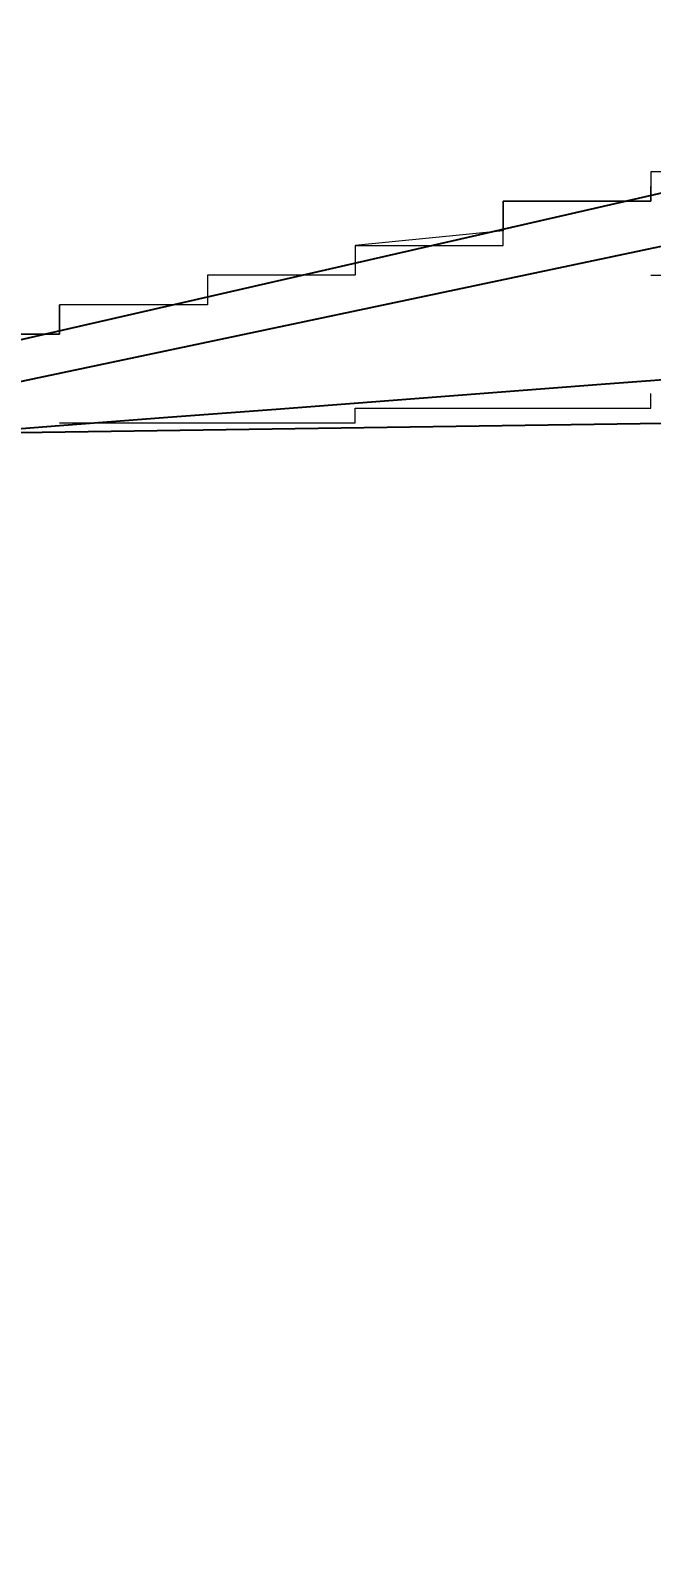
# Model space of a CAD drawing. Header units: millimetres. Extents: x -174040 to 151923, y -227569 to 142020.
# Drawn here: x -117698 to -117278, y -2712 to -1676 of the extents above; entities that cross this region are included whole.
import ezdxf

# ---------------------------------------------------------------- set-up
doc = ezdxf.new("R2010")
doc.units = ezdxf.units.MM
doc.header["$LTSCALE"] = 5
doc.linetypes.add('E-RG-1F$0$$0$DOTE', pattern=[2.42, 2, -0.2, 0.02, -0.2])
for name, color, linetype in [('00外装饰面', 21, 'Continuous'), ('A—楼梯、电梯、栏杆', 50, 'Continuous'), ('A—轴线、尺寸', 1, 'Continuous'), ('E1-RI-3F$0$J-DOTE轴线', 1, 'Continuous'), ('轴线100', 1, 'Continuous')]:
    doc.layers.add(name, color=color, linetype=linetype)
doc.layers.add('E1-RI-3F$0$A-GLAZ', color=6, linetype='Continuous', lineweight=5)
doc.styles.add('ARIAL', font='arial.ttf')
doc.dimstyles.new('200', dxfattribs={"dimscale": 200, "dimtxt": 2.5, "dimasz": 2, "dimexe": 1, "dimexo": 1, "dimgap": 0.8, "dimtad": 1, "dimdec": 0, "dimdsep": 46, "dimtxsty": 'ARIAL', "dimblk1": 'ARCHTICK', "dimblk2": 'ARCHTICK', "dimsah": 1, "dimcen": -0.9, "dimdle": 1, "dimclrd": 256, "dimclre": 256, "dimclrt": 40, "dimaunit": 1, "dimadec": 0, "dimazin": 0, "dimtfac": 0.35, "dimtdec": 0, "dimtix": 1, "dimtmove": 2, "dimatfit": 3, "dimldrblk": 'ARCHTICK', "dimfxl": 0, "dimtvp": 0.8, "dimtolj": 1, "dimtzin": 0, "dimarcsym": 0})

# ---------------------------------------------------------------- blocks, each defined once
blk = doc.blocks.new('_ArchTick')
at = {"color": 0, "linetype": 'ByBlock', "const_width": 0.15}
blk.add_lwpolyline([(-0.5, -0.5), (0.5, 0.5)], dxfattribs=at)
blk = doc.blocks.new('*D205')
at = {"layer": 'A—轴线、尺寸', "linetype": 'ByBlock', "lineweight": -2}
for p, q in [((-113662.2, 3512.5), (-111806.5, -5253.4)), ((-120663.7, 2786.6), (-118654.8, -6703.1)), ((-111652.3, -5016.3), (-116518.8, -6046.5)), ((-118891.9, -6548.8), (-118287, -6420.8))]:
    blk.add_line(p, q, dxfattribs=at)
at = {"layer": 'Defpoints', "color": 0, "linetype": 'ByBlock'}
for p in [(-113703.6, 3708.2), (-120705.1, 2982.3), (-111848, -5057.7)]:
    blk.add_point(p, dxfattribs=at)
at = {"layer": 'A—轴线、尺寸', "linetype": 'ByBlock', "lineweight": -2, "xscale": 400, "yscale": 400, "zscale": 400}
for p, rotation in [((-111848, -5057.7), 11.95264845949663), ((-118696.2, -6507.4), 191.9526484594966)]:
    blk.add_blockref('_ArchTick', p, dxfattribs=dict(at, rotation=rotation))
at = {"layer": 'A—轴线、尺寸', "color": 40, "linetype": 'ByBlock', "insert": (-117456, -5983), "char_height": 500, "attachment_point": 5, "rotation": 11.9526, "style": 'ARIAL'}
blk.add_mtext('\\A1;7000', dxfattribs=at)
blk = doc.blocks.new('*D250')
at = {"layer": 'A—轴线、尺寸', "linetype": 'ByBlock', "lineweight": -2}
for p, q in [((-113765.8, 4001.7), (-111599.4, -6231.7)), ((-141374.1, -779.9), (-138992.4, -12030.6)), ((-139229.5, -11876.3), (-111445.2, -5994.6))]:
    blk.add_line(p, q, dxfattribs=at)
at = {"layer": 'Defpoints', "color": 0, "linetype": 'ByBlock'}
for p in [(-113807.2, 4197.4), (-141415.5, -584.2), (-111640.9, -6036)]:
    blk.add_point(p, dxfattribs=at)
at = {"layer": 'A—轴线、尺寸', "linetype": 'ByBlock', "lineweight": -2, "xscale": 400, "yscale": 400, "zscale": 400}
for p, rotation in [((-111640.9, -6036), 11.95264845949663), ((-139033.8, -11834.9), 191.9526484594966)]:
    blk.add_blockref('_ArchTick', p, dxfattribs=dict(at, rotation=rotation))
at = {"layer": 'A—轴线、尺寸', "color": 40, "linetype": 'ByBlock', "insert": (-125423.3, -8529.2), "char_height": 500, "attachment_point": 5, "rotation": 11.9526, "style": 'ARIAL'}
blk.add_mtext('\\A1;28000', dxfattribs=at)
blk = doc.blocks.new('A$C1C9D1350')
at = {"layer": '轴线100', "linetype": 'E-RG-1F$0$$0$DOTE'}
blk.add_arc((-185606.9, -484410.1), 487500, 90.131059, 98.027565, dxfattribs=at)

msp = doc.modelspace()

# ---------------------------------------------------------------- linework, layer by layer
at = {"layer": '00外装饰面', "linetype": 'ByBlock', "ltscale": 5}
msp.add_lwpolyline([(-134258.8, -2040.1), (-134130.3, -2646.9, -0.034352), (-67514.1, 2263.8), (-67252.4, 5211.2)], format="xyb", dxfattribs=at)
at = {"layer": 'A—楼梯、电梯、栏杆'}
for p, q in [((-116811.4, -1680.2, 0.1), (-117791.4, -1905, 0.1)), ((-117260, -1819.4), (-117756.7, -1924.2)), ((-117385.6, -1920.7), (-117312.3, -1915.1)), ((-117312.3, -1915.1), (-117239, -1909.5)), ((-117532.2, -1931.9), (-117458.9, -1926.3)), ((-117458.9, -1926.3), (-117385.6, -1920.7)), ((-117678.8, -1943.1), (-117605.5, -1937.5)), ((-117605.5, -1937.5), (-117532.2, -1931.9)), ((-117231.7, -1941.2), (-117752.1, -1948.7)), ((-117752.1, -1948.7), (-117678.8, -1943.1))]:
    msp.add_line(p, q, dxfattribs=at)
at = {"layer": 'E1-RI-3F$0$A-GLAZ', "color": 8}
for p, q in [((-117178.7, -1771.3), (-117278.7, -1771.3)), ((-117278.7, -1771.3), (-117278.7, -1771.3)), ((-117278.7, -1771.3), (-117278.7, -1781.3)), ((-117278.7, -1781.3), (-117278.7, -1781.3)), ((-117278.7, -1781.3), (-117278.7, -1781.3)), ((-117278.7, -1781.3), (-117278.7, -1781.3)), ((-117278.7, -1781.3), (-117278.7, -1791.3)), ((-117278.7, -1791.3), (-117278.7, -1781.3)), ((-117278.7, -1781.3), (-117278.7, -1781.3)), ((-117278.7, -1781.3), (-117278.7, -1781.3)), ((-117278.7, -1781.3), (-117278.7, -1781.3)), ((-117278.7, -1781.3), (-117278.7, -1781.3)), ((-117278.7, -1781.3), (-117278.7, -1781.3)), ((-117278.7, -1781.3), (-117278.7, -1781.3)), ((-117278.7, -1781.3), (-117278.7, -1781.3)), ((-117278.7, -1781.3), (-117278.7, -1781.3)), ((-117278.7, -1781.3), (-117278.7, -1781.3)), ((-117278.7, -1781.3), (-117278.7, -1781.3)), ((-117278.7, -1781.3), (-117278.7, -1781.3)), ((-117278.7, -1781.3), (-117278.7, -1781.3)), ((-117278.7, -1781.3), (-117278.7, -1781.3)), ((-117278.7, -1781.3), (-117278.7, -1781.3)), ((-117278.7, -1781.3), (-117278.7, -1781.3)), ((-117278.7, -1781.3), (-117278.7, -1781.3)), ((-117278.7, -1781.3), (-117278.7, -1781.3)), ((-117278.7, -1781.3), (-117278.7, -1781.3)), ((-117278.7, -1781.3), (-117278.7, -1781.3)), ((-117278.7, -1781.3), (-117278.7, -1781.3)), ((-117278.7, -1781.3), (-117278.7, -1781.3)), ((-117278.7, -1781.3), (-117278.7, -1781.3)), ((-117278.7, -1781.3), (-117278.7, -1781.3)), ((-117278.7, -1781.3), (-117278.7, -1781.3)), ((-117278.7, -1781.3), (-117278.7, -1781.3)), ((-117278.7, -1781.3), (-117278.7, -1781.3)), ((-117278.7, -1791.3), (-117378.7, -1791.3)), ((-117378.7, -1791.3), (-117378.7, -1801.3)), ((-117378.7, -1801.3), (-117378.7, -1791.3)), ((-117378.7, -1791.3), (-117378.7, -1791.3)), ((-117378.7, -1791.3), (-117378.7, -1791.3)), ((-117378.7, -1791.3), (-117378.7, -1791.3)), ((-117378.7, -1791.3), (-117378.7, -1791.3)), ((-117378.7, -1791.3), (-117378.7, -1791.3)), ((-117378.7, -1791.3), (-117378.7, -1791.3)), ((-117378.7, -1791.3), (-117378.7, -1791.3)), ((-117378.7, -1791.3), (-117278.7, -1791.3)), ((-117278.7, -1791.3), (-117278.7, -1791.3)), ((-117278.7, -1791.3), (-117278.7, -1791.3)), ((-117278.7, -1791.3), (-117278.7, -1791.3)), ((-117278.7, -1791.3), (-117278.7, -1791.3)), ((-117278.7, -1791.3), (-117278.7, -1791.3)), ((-117278.7, -1791.3), (-117278.7, -1791.3)), ((-117278.7, -1791.3), (-117278.7, -1791.3)), ((-117278.7, -1791.3), (-117278.7, -1791.3)), ((-117278.7, -1791.3), (-117278.7, -1791.3)), ((-117278.7, -1791.3), (-117278.7, -1791.3)), ((-117278.7, -1791.3), (-117278.7, -1791.3)), ((-117278.7, -1791.3), (-117278.7, -1791.3)), ((-117278.7, -1791.3), (-117278.7, -1791.3)), ((-117278.7, -1791.3), (-117278.7, -1791.3)), ((-117278.7, -1791.3), (-117278.7, -1791.3)), ((-117278.7, -1791.3), (-117278.7, -1791.3)), ((-117278.7, -1791.3), (-117278.7, -1791.3)), ((-117278.7, -1791.3), (-117278.7, -1791.3)), ((-117278.7, -1791.3), (-117278.7, -1791.3)), ((-117278.7, -1791.3), (-117278.7, -1791.3)), ((-117278.7, -1791.3), (-117278.7, -1791.3)), ((-117278.7, -1791.3), (-117278.7, -1791.3)), ((-117278.7, -1791.3), (-117278.7, -1791.3)), ((-117278.7, -1791.3), (-117278.7, -1791.3)), ((-117278.7, -1791.3), (-117278.7, -1791.3)), ((-117278.7, -1791.3), (-117278.7, -1791.3)), ((-117278.7, -1791.3), (-117278.7, -1791.3)), ((-117278.7, -1791.3), (-117278.7, -1791.3)), ((-117378.7, -1801.3), (-117378.7, -1801.3)), ((-117378.7, -1801.3), (-117378.7, -1801.3)), ((-117378.7, -1801.3), (-117378.7, -1801.3)), ((-117378.7, -1801.3), (-117378.7, -1811.3)), ((-117378.7, -1811.3), (-117378.7, -1801.3)), ((-117378.7, -1801.3), (-117378.7, -1801.3)), ((-117378.7, -1801.3), (-117378.7, -1801.3)), ((-117378.7, -1801.3), (-117378.7, -1801.3)), ((-117378.7, -1801.3), (-117378.7, -1801.3)), ((-117378.7, -1801.3), (-117378.7, -1801.3)), ((-117378.7, -1801.3), (-117378.7, -1801.3)), ((-117378.7, -1801.3), (-117378.7, -1801.3)), ((-117378.7, -1801.3), (-117378.7, -1801.3)), ((-117378.7, -1801.3), (-117378.7, -1801.3)), ((-117378.7, -1801.3), (-117378.7, -1801.3)), ((-117378.7, -1801.3), (-117378.7, -1801.3)), ((-117378.7, -1801.3), (-117378.7, -1801.3)), ((-117378.7, -1801.3), (-117378.7, -1801.3)), ((-117378.7, -1801.3), (-117378.7, -1801.3)), ((-117378.7, -1801.3), (-117378.7, -1801.3)), ((-117378.7, -1801.3), (-117378.7, -1801.3)), ((-117378.7, -1801.3), (-117378.7, -1801.3)), ((-117378.7, -1801.3), (-117378.7, -1801.3)), ((-117378.7, -1801.3), (-117378.7, -1801.3)), ((-117378.7, -1801.3), (-117378.7, -1801.3)), ((-117378.7, -1801.3), (-117378.7, -1801.3)), ((-117378.7, -1801.3), (-117378.7, -1801.3)), ((-117378.7, -1801.3), (-117378.7, -1801.3)), ((-117378.7, -1801.3), (-117378.7, -1801.3)), ((-117378.7, -1801.3), (-117378.7, -1801.3)), ((-117378.7, -1801.3), (-117378.7, -1801.3)), ((-117378.7, -1801.3), (-117378.7, -1801.3)), ((-117378.7, -1801.3), (-117378.7, -1801.3)), ((-117378.7, -1801.3), (-117378.7, -1801.3)), ((-117378.7, -1801.3), (-117378.7, -1801.3)), ((-117378.7, -1801.3), (-117378.7, -1801.3)), ((-117378.7, -1801.3), (-117378.7, -1801.3)), ((-117378.7, -1801.3), (-117378.7, -1801.3)), ((-117378.7, -1801.3), (-117378.7, -1801.3)), ((-117378.7, -1811.3), (-117478.7, -1821.3)), ((-117378.7, -1811.3), (-117378.7, -1811.3)), ((-117378.7, -1811.3), (-117378.7, -1811.3)), ((-117378.7, -1811.3), (-117378.7, -1811.3)), ((-117378.7, -1821.3), (-117378.7, -1811.3)), ((-117378.7, -1811.3), (-117378.7, -1811.3)), ((-117378.7, -1811.3), (-117378.7, -1811.3)), ((-117378.7, -1811.3), (-117378.7, -1811.3)), ((-117378.7, -1811.3), (-117378.7, -1811.3)), ((-117378.7, -1811.3), (-117378.7, -1811.3)), ((-117378.7, -1811.3), (-117378.7, -1811.3)), ((-117378.7, -1811.3), (-117378.7, -1811.3)), ((-117378.7, -1811.3), (-117378.7, -1811.3)), ((-117378.7, -1811.3), (-117378.7, -1811.3)), ((-117378.7, -1811.3), (-117378.7, -1811.3)), ((-117378.7, -1811.3), (-117378.7, -1811.3)), ((-117378.7, -1811.3), (-117378.7, -1811.3)), ((-117378.7, -1811.3), (-117378.7, -1811.3)), ((-117378.7, -1811.3), (-117378.7, -1811.3)), ((-117378.7, -1811.3), (-117378.7, -1811.3)), ((-117378.7, -1811.3), (-117378.7, -1811.3)), ((-117378.7, -1811.3), (-117378.7, -1811.3)), ((-117378.7, -1811.3), (-117378.7, -1811.3)), ((-117378.7, -1811.3), (-117378.7, -1811.3)), ((-117378.7, -1811.3), (-117378.7, -1811.3)), ((-117378.7, -1811.3), (-117378.7, -1811.3)), ((-117378.7, -1811.3), (-117378.7, -1811.3)), ((-117378.7, -1811.3), (-117378.7, -1811.3)), ((-117378.7, -1811.3), (-117378.7, -1811.3)), ((-117378.7, -1811.3), (-117378.7, -1811.3)), ((-117378.7, -1811.3), (-117378.7, -1811.3)), ((-117378.7, -1811.3), (-117378.7, -1811.3)), ((-117378.7, -1811.3), (-117378.7, -1811.3)), ((-117378.7, -1811.3), (-117378.7, -1811.3)), ((-117378.7, -1811.3), (-117378.7, -1811.3)), ((-117378.7, -1811.3), (-117378.7, -1811.3)), ((-117378.7, -1811.3), (-117378.7, -1811.3)), ((-117378.7, -1811.3), (-117378.7, -1811.3)), ((-117378.7, -1811.3), (-117378.7, -1811.3)), ((-117378.7, -1811.3), (-117378.7, -1811.3)), ((-117478.7, -1821.3), (-117478.7, -1821.3)), ((-117478.7, -1821.3), (-117478.7, -1821.3)), ((-117478.7, -1821.3), (-117478.7, -1821.3)), ((-117478.7, -1821.3), (-117478.7, -1831.3)), ((-117478.7, -1821.3), (-117478.7, -1821.3)), ((-117478.7, -1821.3), (-117478.7, -1821.3)), ((-117478.7, -1821.3), (-117478.7, -1821.3)), ((-117478.7, -1821.3), (-117478.7, -1821.3)), ((-117478.7, -1821.3), (-117478.7, -1821.3)), ((-117478.7, -1821.3), (-117478.7, -1821.3)), ((-117478.7, -1821.3), (-117478.7, -1821.3)), ((-117478.7, -1821.3), (-117478.7, -1821.3)), ((-117478.7, -1821.3), (-117478.7, -1821.3)), ((-117478.7, -1821.3), (-117478.7, -1821.3)), ((-117478.7, -1821.3), (-117478.7, -1821.3)), ((-117478.7, -1821.3), (-117478.7, -1821.3)), ((-117478.7, -1821.3), (-117478.7, -1821.3)), ((-117478.7, -1821.3), (-117478.7, -1821.3)), ((-117478.7, -1821.3), (-117478.7, -1821.3)), ((-117478.7, -1821.3), (-117478.7, -1821.3)), ((-117478.7, -1821.3), (-117478.7, -1821.3)), ((-117478.7, -1821.3), (-117478.7, -1821.3)), ((-117478.7, -1821.3), (-117478.7, -1821.3)), ((-117478.7, -1821.3), (-117478.7, -1821.3)), ((-117478.7, -1821.3), (-117478.7, -1821.3)), ((-117478.7, -1821.3), (-117478.7, -1821.3)), ((-117478.7, -1821.3), (-117478.7, -1821.3)), ((-117478.7, -1821.3), (-117478.7, -1821.3)), ((-117478.7, -1821.3), (-117478.7, -1821.3)), ((-117478.7, -1821.3), (-117378.7, -1821.3)), ((-117478.7, -1831.3), (-117478.7, -1831.3)), ((-117478.7, -1831.3), (-117478.7, -1831.3)), ((-117478.7, -1831.3), (-117478.7, -1831.3)), ((-117478.7, -1831.3), (-117478.7, -1841.3)), ((-117478.7, -1841.3), (-117578.7, -1841.3)), ((-117578.7, -1841.3), (-117578.7, -1841.3)), ((-117578.7, -1841.3), (-117578.7, -1841.3)), ((-117578.7, -1841.3), (-117578.7, -1841.3)), ((-117578.7, -1841.3), (-117578.7, -1851.3)), ((-117278.7, -1841.3), (-117278.7, -1841.3)), ((-117278.7, -1841.3), (-117278.7, -1841.3)), ((-117278.7, -1841.3), (-117278.7, -1841.3)), ((-117278.7, -1841.3), (-117278.7, -1841.3)), ((-117278.7, -1841.3), (-117278.7, -1841.3)), ((-117278.7, -1841.3), (-117278.7, -1841.3)), ((-117278.7, -1841.3), (-117278.7, -1841.3)), ((-117278.7, -1841.3), (-117278.7, -1841.3)), ((-117278.7, -1841.3), (-117278.7, -1841.3)), ((-117278.7, -1841.3), (-117178.7, -1841.3)), ((-117578.7, -1851.3), (-117578.7, -1851.3)), ((-117578.7, -1851.3), (-117578.7, -1851.3)), ((-117578.7, -1851.3), (-117578.7, -1851.3)), ((-117578.7, -1851.3), (-117578.7, -1861.3)), ((-117578.7, -1861.3), (-117678.7, -1861.3)), ((-117678.7, -1861.3), (-117678.7, -1861.3)), ((-117678.7, -1861.3), (-117678.7, -1861.3)), ((-117678.7, -1861.3), (-117678.7, -1861.3)), ((-117678.7, -1861.3), (-117678.7, -1871.3)), ((-117678.7, -1871.3), (-117678.7, -1861.3)), ((-117678.7, -1861.3), (-117678.7, -1861.3)), ((-117678.7, -1861.3), (-117678.7, -1861.3)), ((-117678.7, -1861.3), (-117678.7, -1861.3)), ((-117678.7, -1861.3), (-117678.7, -1861.3)), ((-117678.7, -1861.3), (-117678.7, -1861.3)), ((-117678.7, -1861.3), (-117678.7, -1861.3)), ((-117678.7, -1861.3), (-117678.7, -1861.3)), ((-117678.7, -1861.3), (-117678.7, -1861.3)), ((-117678.7, -1861.3), (-117678.7, -1861.3)), ((-117678.7, -1861.3), (-117678.7, -1861.3)), ((-117678.7, -1861.3), (-117678.7, -1861.3)), ((-117678.7, -1861.3), (-117678.7, -1861.3)), ((-117678.7, -1861.3), (-117678.7, -1861.3)), ((-117678.7, -1861.3), (-117678.7, -1861.3)), ((-117678.7, -1861.3), (-117678.7, -1861.3)), ((-117678.7, -1861.3), (-117678.7, -1861.3)), ((-117678.7, -1861.3), (-117678.7, -1861.3)), ((-117678.7, -1861.3), (-117678.7, -1861.3)), ((-117678.7, -1861.3), (-117678.7, -1861.3)), ((-117678.7, -1871.3), (-117678.7, -1871.3)), ((-117678.7, -1871.3), (-117678.7, -1871.3)), ((-117678.7, -1871.3), (-117678.7, -1871.3)), ((-117678.7, -1871.3), (-117678.7, -1881.3)), ((-117678.7, -1881.3), (-117678.7, -1871.3)), ((-117678.7, -1871.3), (-117678.7, -1871.3)), ((-117678.7, -1871.3), (-117678.7, -1871.3)), ((-117678.7, -1871.3), (-117678.7, -1871.3)), ((-117678.7, -1871.3), (-117678.7, -1871.3)), ((-117678.7, -1871.3), (-117678.7, -1871.3)), ((-117678.7, -1871.3), (-117678.7, -1871.3)), ((-117678.7, -1871.3), (-117678.7, -1871.3)), ((-117678.7, -1871.3), (-117678.7, -1871.3)), ((-117678.7, -1871.3), (-117678.7, -1871.3)), ((-117678.7, -1871.3), (-117678.7, -1871.3)), ((-117678.7, -1871.3), (-117678.7, -1871.3)), ((-117678.7, -1871.3), (-117678.7, -1871.3)), ((-117678.7, -1871.3), (-117678.7, -1871.3)), ((-117678.7, -1871.3), (-117678.7, -1871.3)), ((-117678.7, -1871.3), (-117678.7, -1871.3)), ((-117678.7, -1871.3), (-117678.7, -1871.3)), ((-117678.7, -1871.3), (-117678.7, -1871.3)), ((-117678.7, -1871.3), (-117678.7, -1871.3)), ((-117678.7, -1871.3), (-117678.7, -1871.3)), ((-117678.7, -1871.3), (-117678.7, -1871.3)), ((-117678.7, -1871.3), (-117678.7, -1871.3)), ((-117678.7, -1871.3), (-117678.7, -1871.3)), ((-117678.7, -1871.3), (-117678.7, -1871.3)), ((-117678.7, -1871.3), (-117678.7, -1871.3)), ((-117678.7, -1871.3), (-117678.7, -1871.3)), ((-117678.7, -1871.3), (-117678.7, -1871.3)), ((-117678.7, -1871.3), (-117678.7, -1871.3)), ((-117678.7, -1871.3), (-117678.7, -1871.3)), ((-117678.7, -1871.3), (-117678.7, -1871.3)), ((-117678.7, -1871.3), (-117678.7, -1871.3)), ((-117678.7, -1871.3), (-117678.7, -1871.3)), ((-117678.7, -1871.3), (-117678.7, -1871.3)), ((-117678.7, -1871.3), (-117678.7, -1871.3)), ((-117678.7, -1871.3), (-117678.7, -1871.3)), ((-117678.7, -1871.3), (-117678.7, -1871.3)), ((-117678.7, -1871.3), (-117678.7, -1871.3)), ((-117678.7, -1871.3), (-117678.7, -1871.3)), ((-117678.7, -1871.3), (-117678.7, -1871.3)), ((-117678.7, -1871.3), (-117678.7, -1871.3)), ((-117678.7, -1881.3), (-117778.7, -1881.3)), ((-117778.7, -1881.3), (-117678.7, -1881.3)), ((-117678.7, -1881.3), (-117678.7, -1881.3)), ((-117678.7, -1881.3), (-117678.7, -1881.3)), ((-117678.7, -1881.3), (-117678.7, -1881.3)), ((-117678.7, -1881.3), (-117678.7, -1881.3)), ((-117678.7, -1881.3), (-117678.7, -1881.3)), ((-117678.7, -1881.3), (-117678.7, -1881.3)), ((-117678.7, -1881.3), (-117678.7, -1881.3)), ((-117678.7, -1881.3), (-117678.7, -1881.3)), ((-117678.7, -1881.3), (-117678.7, -1881.3)), ((-117278.7, -1931.3), (-117278.7, -1921.3)), ((-117278.7, -1921.3), (-117278.7, -1921.3)), ((-117278.7, -1921.3), (-117278.7, -1921.3)), ((-117278.7, -1921.3), (-117278.7, -1921.3)), ((-117278.7, -1921.3), (-117278.7, -1921.3)), ((-117278.7, -1921.3), (-117278.7, -1921.3)), ((-117278.7, -1921.3), (-117278.7, -1921.3)), ((-117278.7, -1921.3), (-117278.7, -1921.3)), ((-117278.7, -1921.3), (-117278.7, -1921.3)), ((-117278.7, -1921.3), (-117278.7, -1921.3)), ((-117478.7, -1941.3), (-117478.7, -1931.3)), ((-117478.7, -1931.3), (-117478.7, -1931.3)), ((-117478.7, -1931.3), (-117478.7, -1931.3)), ((-117478.7, -1931.3), (-117478.7, -1931.3)), ((-117478.7, -1931.3), (-117478.7, -1931.3)), ((-117478.7, -1931.3), (-117478.7, -1931.3)), ((-117478.7, -1931.3), (-117478.7, -1931.3)), ((-117478.7, -1931.3), (-117478.7, -1931.3)), ((-117478.7, -1931.3), (-117478.7, -1931.3)), ((-117478.7, -1931.3), (-117478.7, -1931.3)), ((-117478.7, -1931.3), (-117478.7, -1931.3)), ((-117478.7, -1931.3), (-117478.7, -1931.3)), ((-117478.7, -1931.3), (-117478.7, -1931.3)), ((-117478.7, -1931.3), (-117478.7, -1931.3)), ((-117478.7, -1931.3), (-117478.7, -1931.3)), ((-117478.7, -1931.3), (-117478.7, -1931.3)), ((-117478.7, -1931.3), (-117478.7, -1931.3)), ((-117478.7, -1931.3), (-117378.7, -1931.3)), ((-117378.7, -1931.3), (-117378.7, -1931.3)), ((-117378.7, -1931.3), (-117378.7, -1931.3)), ((-117378.7, -1931.3), (-117378.7, -1931.3)), ((-117378.7, -1931.3), (-117378.7, -1931.3)), ((-117378.7, -1931.3), (-117378.7, -1931.3)), ((-117378.7, -1931.3), (-117378.7, -1931.3)), ((-117378.7, -1931.3), (-117378.7, -1931.3)), ((-117378.7, -1931.3), (-117378.7, -1931.3)), ((-117378.7, -1931.3), (-117378.7, -1931.3)), ((-117378.7, -1931.3), (-117378.7, -1931.3)), ((-117378.7, -1931.3), (-117378.7, -1931.3)), ((-117378.7, -1931.3), (-117378.7, -1931.3)), ((-117378.7, -1931.3), (-117378.7, -1931.3)), ((-117378.7, -1931.3), (-117378.7, -1931.3)), ((-117378.7, -1931.3), (-117378.7, -1931.3)), ((-117378.7, -1931.3), (-117378.7, -1931.3)), ((-117378.7, -1931.3), (-117378.7, -1931.3)), ((-117378.7, -1931.3), (-117378.7, -1931.3)), ((-117378.7, -1931.3), (-117378.7, -1931.3)), ((-117378.7, -1931.3), (-117378.7, -1931.3)), ((-117378.7, -1931.3), (-117378.7, -1931.3)), ((-117378.7, -1931.3), (-117378.7, -1931.3)), ((-117378.7, -1931.3), (-117378.7, -1931.3)), ((-117378.7, -1931.3), (-117378.7, -1931.3)), ((-117378.7, -1931.3), (-117378.7, -1931.3)), ((-117378.7, -1931.3), (-117378.7, -1931.3)), ((-117378.7, -1931.3), (-117378.7, -1931.3)), ((-117378.7, -1931.3), (-117378.7, -1931.3)), ((-117378.7, -1931.3), (-117378.7, -1931.3)), ((-117378.7, -1931.3), (-117378.7, -1931.3)), ((-117378.7, -1931.3), (-117378.7, -1931.3)), ((-117378.7, -1931.3), (-117378.7, -1931.3)), ((-117378.7, -1931.3), (-117378.7, -1931.3)), ((-117378.7, -1931.3), (-117378.7, -1931.3)), ((-117378.7, -1931.3), (-117378.7, -1931.3)), ((-117378.7, -1931.3), (-117378.7, -1931.3)), ((-117378.7, -1931.3), (-117378.7, -1931.3)), ((-117378.7, -1931.3), (-117378.7, -1931.3)), ((-117378.7, -1931.3), (-117378.7, -1931.3)), ((-117378.7, -1931.3), (-117378.7, -1931.3)), ((-117378.7, -1931.3), (-117378.7, -1931.3)), ((-117378.7, -1931.3), (-117378.7, -1931.3)), ((-117378.7, -1931.3), (-117278.7, -1931.3)), ((-117278.7, -1931.3), (-117278.7, -1931.3)), ((-117278.7, -1931.3), (-117278.7, -1931.3)), ((-117278.7, -1931.3), (-117278.7, -1931.3)), ((-117278.7, -1931.3), (-117278.7, -1931.3)), ((-117278.7, -1931.3), (-117278.7, -1931.3)), ((-117278.7, -1931.3), (-117278.7, -1931.3)), ((-117278.7, -1931.3), (-117278.7, -1931.3)), ((-117278.7, -1931.3), (-117278.7, -1931.3)), ((-117278.7, -1931.3), (-117278.7, -1931.3)), ((-117278.7, -1931.3), (-117278.7, -1931.3)), ((-117278.7, -1931.3), (-117278.7, -1931.3)), ((-117278.7, -1931.3), (-117278.7, -1931.3)), ((-117278.7, -1931.3), (-117278.7, -1931.3)), ((-117278.7, -1931.3), (-117278.7, -1931.3)), ((-117278.7, -1931.3), (-117278.7, -1931.3)), ((-117278.7, -1931.3), (-117278.7, -1931.3)), ((-117278.7, -1931.3), (-117278.7, -1931.3)), ((-117278.7, -1931.3), (-117278.7, -1931.3)), ((-117278.7, -1931.3), (-117278.7, -1931.3)), ((-117278.7, -1931.3), (-117278.7, -1931.3)), ((-117278.7, -1931.3), (-117278.7, -1931.3)), ((-117278.7, -1931.3), (-117278.7, -1931.3)), ((-117278.7, -1931.3), (-117278.7, -1931.3)), ((-117278.7, -1931.3), (-117278.7, -1931.3)), ((-117278.7, -1931.3), (-117278.7, -1931.3)), ((-117278.7, -1931.3), (-117278.7, -1931.3)), ((-117278.7, -1931.3), (-117278.7, -1931.3)), ((-117278.7, -1931.3), (-117278.7, -1931.3)), ((-117278.7, -1931.3), (-117278.7, -1931.3)), ((-117278.7, -1931.3), (-117278.7, -1931.3)), ((-117678.7, -1941.3), (-117678.7, -1941.3)), ((-117678.7, -1941.3), (-117678.7, -1941.3)), ((-117678.7, -1941.3), (-117678.7, -1941.3)), ((-117678.7, -1941.3), (-117678.7, -1941.3)), ((-117678.7, -1941.3), (-117678.7, -1941.3)), ((-117678.7, -1941.3), (-117678.7, -1941.3)), ((-117678.7, -1941.3), (-117678.7, -1941.3)), ((-117678.7, -1941.3), (-117678.7, -1941.3)), ((-117678.7, -1941.3), (-117678.7, -1941.3)), ((-117678.7, -1941.3), (-117678.7, -1941.3)), ((-117678.7, -1941.3), (-117678.7, -1941.3)), ((-117678.7, -1941.3), (-117678.7, -1941.3)), ((-117678.7, -1941.3), (-117678.7, -1941.3)), ((-117678.7, -1941.3), (-117678.7, -1941.3)), ((-117678.7, -1941.3), (-117678.7, -1941.3)), ((-117678.7, -1941.3), (-117678.7, -1941.3)), ((-117678.7, -1941.3), (-117678.7, -1941.3)), ((-117678.7, -1941.3), (-117678.7, -1941.3)), ((-117678.7, -1941.3), (-117678.7, -1941.3)), ((-117678.7, -1941.3), (-117678.7, -1941.3)), ((-117678.7, -1941.3), (-117678.7, -1941.3)), ((-117678.7, -1941.3), (-117578.7, -1941.3)), ((-117578.7, -1941.3), (-117578.7, -1941.3)), ((-117578.7, -1941.3), (-117578.7, -1941.3)), ((-117578.7, -1941.3), (-117578.7, -1941.3)), ((-117578.7, -1941.3), (-117578.7, -1941.3)), ((-117578.7, -1941.3), (-117578.7, -1941.3)), ((-117578.7, -1941.3), (-117578.7, -1941.3)), ((-117578.7, -1941.3), (-117578.7, -1941.3)), ((-117578.7, -1941.3), (-117578.7, -1941.3)), ((-117578.7, -1941.3), (-117578.7, -1941.3)), ((-117578.7, -1941.3), (-117578.7, -1941.3)), ((-117578.7, -1941.3), (-117578.7, -1941.3)), ((-117578.7, -1941.3), (-117578.7, -1941.3)), ((-117578.7, -1941.3), (-117578.7, -1941.3)), ((-117578.7, -1941.3), (-117578.7, -1941.3)), ((-117578.7, -1941.3), (-117578.7, -1941.3)), ((-117578.7, -1941.3), (-117578.7, -1941.3)), ((-117578.7, -1941.3), (-117578.7, -1941.3)), ((-117578.7, -1941.3), (-117578.7, -1941.3)), ((-117578.7, -1941.3), (-117578.7, -1941.3)), ((-117578.7, -1941.3), (-117578.7, -1941.3)), ((-117578.7, -1941.3), (-117578.7, -1941.3)), ((-117578.7, -1941.3), (-117578.7, -1941.3)), ((-117578.7, -1941.3), (-117578.7, -1941.3)), ((-117578.7, -1941.3), (-117578.7, -1941.3)), ((-117578.7, -1941.3), (-117578.7, -1941.3)), ((-117578.7, -1941.3), (-117578.7, -1941.3)), ((-117578.7, -1941.3), (-117578.7, -1941.3)), ((-117578.7, -1941.3), (-117578.7, -1941.3)), ((-117578.7, -1941.3), (-117578.7, -1941.3)), ((-117578.7, -1941.3), (-117578.7, -1941.3)), ((-117578.7, -1941.3), (-117578.7, -1941.3)), ((-117578.7, -1941.3), (-117578.7, -1941.3)), ((-117578.7, -1941.3), (-117578.7, -1941.3)), ((-117578.7, -1941.3), (-117578.7, -1941.3)), ((-117578.7, -1941.3), (-117578.7, -1941.3)), ((-117578.7, -1941.3), (-117578.7, -1941.3)), ((-117578.7, -1941.3), (-117578.7, -1941.3)), ((-117578.7, -1941.3), (-117578.7, -1941.3)), ((-117578.7, -1941.3), (-117578.7, -1941.3)), ((-117578.7, -1941.3), (-117578.7, -1941.3)), ((-117578.7, -1941.3), (-117578.7, -1941.3)), ((-117578.7, -1941.3), (-117578.7, -1941.3)), ((-117578.7, -1941.3), (-117478.7, -1941.3)), ((-117478.7, -1941.3), (-117478.7, -1941.3)), ((-117478.7, -1941.3), (-117478.7, -1941.3)), ((-117478.7, -1941.3), (-117478.7, -1941.3)), ((-117478.7, -1941.3), (-117478.7, -1941.3)), ((-117478.7, -1941.3), (-117478.7, -1941.3)), ((-117478.7, -1941.3), (-117478.7, -1941.3)), ((-117478.7, -1941.3), (-117478.7, -1941.3)), ((-117478.7, -1941.3), (-117478.7, -1941.3)), ((-117478.7, -1941.3), (-117478.7, -1941.3)), ((-117478.7, -1941.3), (-117478.7, -1941.3)), ((-117478.7, -1941.3), (-117478.7, -1941.3)), ((-117478.7, -1941.3), (-117478.7, -1941.3)), ((-117478.7, -1941.3), (-117478.7, -1941.3)), ((-117478.7, -1941.3), (-117478.7, -1941.3)), ((-117478.7, -1941.3), (-117478.7, -1941.3)), ((-117478.7, -1941.3), (-117478.7, -1941.3)), ((-117478.7, -1941.3), (-117478.7, -1941.3)), ((-117478.7, -1941.3), (-117478.7, -1941.3)), ((-117478.7, -1941.3), (-117478.7, -1941.3)), ((-117478.7, -1941.3), (-117478.7, -1941.3)), ((-117478.7, -1941.3), (-117478.7, -1941.3)), ((-117478.7, -1941.3), (-117478.7, -1941.3)), ((-117478.7, -1941.3), (-117478.7, -1941.3)), ((-117478.7, -1941.3), (-117478.7, -1941.3)), ((-117478.7, -1941.3), (-117478.7, -1941.3))]:
    msp.add_line(p, q, dxfattribs=at)
at = {"layer": 'E1-RI-3F$0$J-DOTE轴线'}
msp.add_lwpolyline([(-67538.3, 5387.1), (-67788.8, 2562.3, 0.034032), (-133895, -2310.2), (-134005.9, -1786.2)], format="xyb", dxfattribs=at)

# ---------------------------------------------------------------- block references
at = {"layer": '轴线100'}
msp.add_blockref('A$C1C9D1350', (120517.4, -520.6), dxfattribs=at)

# ---------------------------------------------------------------- dimensions: what is measured, and where the dimension line sits
at = {"layer": 'A—轴线、尺寸', "linetype": 'ByBlock'}
dim = msp.add_linear_dim(base=(-111640.9, -6036), p1=(-141415.5, -584.2), p2=(-113807.2, 4197.4), angle=11.9526, dimstyle='200', dxfattribs=at)
dim.commit()
dim.dimension.update_dxf_attribs({"geometry": '*D250', "text_midpoint": (-125423.3, -8529.2)})
dim = msp.add_linear_dim(base=(-111848, -5057.7), p1=(-120705.1, 2982.3), p2=(-113703.6, 3708.2), angle=11.9526, dimstyle='200', dxfattribs=at)
dim.commit()
dim.dimension.update_dxf_attribs({"geometry": '*D205', "text_midpoint": (-117456, -5983), "dimtype": 160})

doc.saveas('drawing.dxf')
